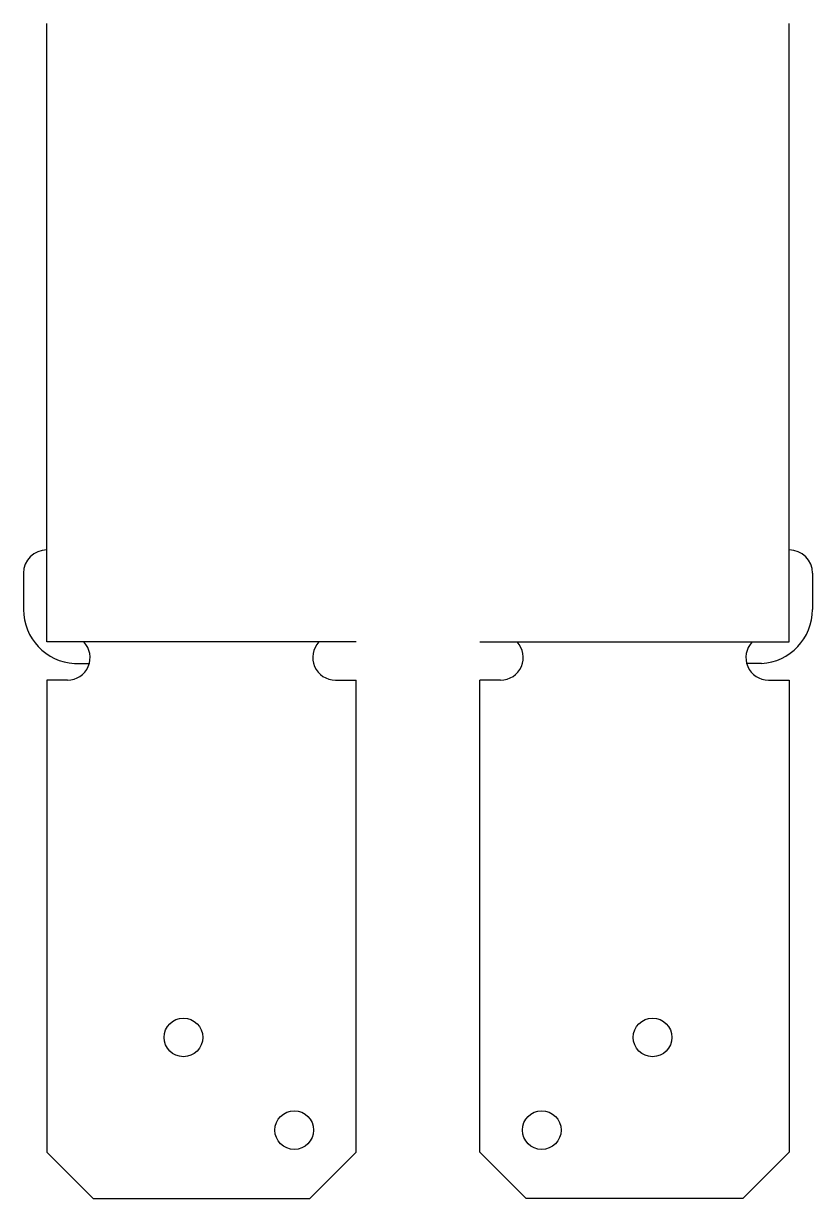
# Model space of a CAD drawing. Header units: inches. Extents: x -1.59 to 1.59, y -2.25 to 2.5.
import ezdxf

# ---------------------------------------------------------------- set-up
doc = ezdxf.new("R2010")
doc.units = ezdxf.units.IN
doc.header["$MEASUREMENT"] = 0

msp = doc.modelspace()

# ---------------------------------------------------------------- linework, layer by layer
at = {"color": 0}
for p, q in [((-1.5, 0), (-1.5, 2.5)), ((1.5, 0), (1.5, 2.5)), ((-0.25, 0), (-1.5, 0)), ((0.25, 0), (1.5, 0)), ((-1.5, -0.1544), (-1.5, -2.0625)), ((-1.4162, -0.1544), (-1.5, -0.1544)), ((-0.3338, -0.1544), (-0.25, -0.1544)), ((-0.25, -2.0625), (-0.25, -0.1544)), ((0.25, -2.0625), (0.25, -0.1544)), ((0.3338, -0.1544), (0.25, -0.1544)), ((1.4162, -0.1544), (1.5, -0.1544)), ((1.5, -0.1544), (1.5, -2.0625)), ((-1.3125, -2.25), (-1.5, -2.0625)), ((-0.25, -2.0625), (-0.4375, -2.25)), ((0.25, -2.0625), (0.4375, -2.25)), ((1.3125, -2.25), (1.5, -2.0625)), ((-1.3125, -2.25), (-0.4375, -2.25)), ((1.3125, -2.25), (0.4375, -2.25))]:
    msp.add_line(p, q, dxfattribs=at)
for p, q in [((-1.5938, 0.2779), (-1.5938, 0.1311)), ((1.5938, 0.2779), (1.5938, 0.1311)), ((-1.3876, -0.0873), (-1.3282, -0.0873)), ((1.3876, -0.0873), (1.3282, -0.0873))]:
    msp.add_line(p, q)
for centre in [(-0.9475, -1.5986), (0.9475, -1.5986), (-0.5, -1.9736), (0.5, -1.9736)]:
    msp.add_circle(centre, 0.0781)
for centre, radius, start, end in [((-1.5, 0.2779), 0.0938, 90, 180), ((1.5, 0.2779), 0.0938, 0, 90), ((-1.375, 0.1311), 0.2188, 180, 266.6889), ((1.375, 0.1311), 0.2188, 273.3111, 0)]:
    msp.add_arc(centre, radius, start, end)
for centre, start, end in [((-1.4162, -0.063), 270, 43.5879), ((-0.3338, -0.063), 136.4121, 270), ((0.3338, -0.063), 270, 43.5879), ((1.4162, -0.063), 136.4121, 270)]:
    msp.add_arc(centre, 0.0914, start, end, dxfattribs=at)

doc.saveas('drawing.dxf')
